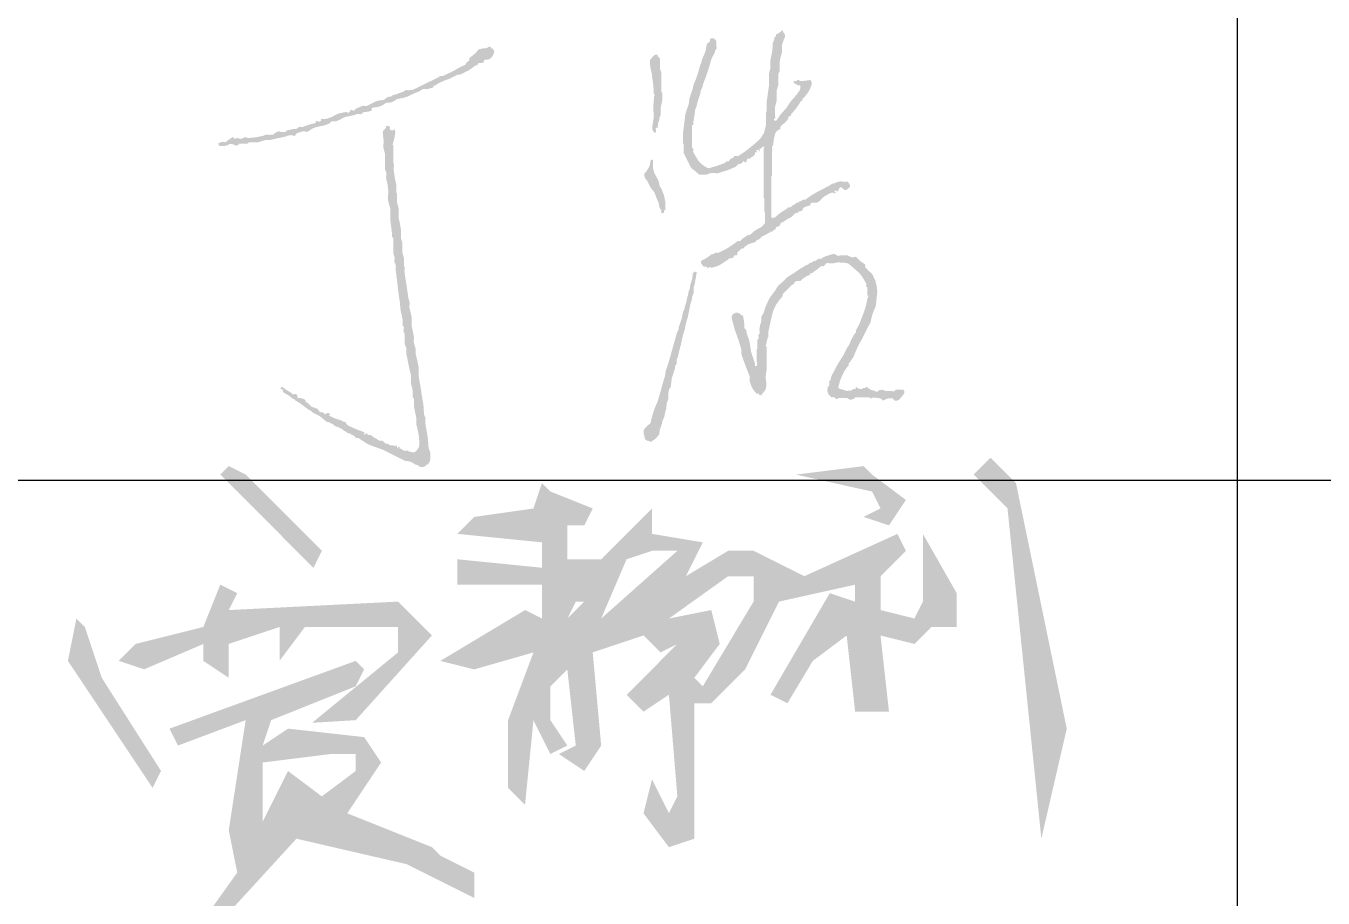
# Model space of a CAD drawing. Extents: x 6128144 to 12201635, y -1670122 to -706096.
# Drawn here: x 6468164 to 6470003, y -749982 to -748746 of the extents above; entities that cross this region are included whole.
import ezdxf

# ---------------------------------------------------------------- set-up
doc = ezdxf.new("R2010")
doc.units = 0
doc.header["$LTSCALE"] = 1000
doc.header["$MEASUREMENT"] = 0
doc.layers.get('0').update_dxf_attribs({"linetype": 'CONTINUOUS'})

msp = doc.modelspace()

# ---------------------------------------------------------------- hatches: boundary and pattern name
h = msp.add_hatch(color=256)
h.dxf.hatch_style = 1
h.paths.add_polyline_path([(6468654.2, -748866.3), (6468653.8, -748864.5), (6468654.1, -748863.3), (6468655.3, -748861.9), (6468661.5, -748861.2), (6468664.7, -748860.5), (6468670.5, -748858.1), (6468673, -748855.9), (6468674.8, -748855.1), (6468678.1, -748854.9), (6468681.6, -748854.5), (6468683.4, -748853.9), (6468686.3, -748852.1), (6468687.6, -748851.6), (6468688.2, -748851.1), (6468689, -748850), (6468699.8, -748847.9), (6468705.3, -748846.1), (6468715.2, -748841.2), (6468719.7, -748839.6), (6468722, -748838.5), (6468726, -748835.8), (6468729.5, -748835.6), (6468731.3, -748835.5), (6468734.8, -748835.3), (6468737.3, -748834.3), (6468738.6, -748834), (6468741.3, -748833.6), (6468741.1, -748832.2), (6468742.1, -748831), (6468743.5, -748830.9), (6468748.4, -748827.6), (6468751.1, -748826.2), (6468756.5, -748823.8), (6468759.5, -748822.6), (6468761.1, -748822.1), (6468764.2, -748821.1), (6468769, -748818.7), (6468771.3, -748817.5), (6468776.1, -748815.1), (6468779.8, -748814.9), (6468781.8, -748814.3), (6468784.9, -748812.4), (6468791.7, -748808.9), (6468795.1, -748806.8), (6468801.2, -748802), (6468802.5, -748802), (6468803.2, -748802), (6468804.5, -748802), (6468804.3, -748800.7), (6468804.6, -748799.8), (6468805.6, -748798.8), (6468808.6, -748798.9), (6468810.3, -748798.7), (6468813.2, -748797.7), (6468812.8, -748795.7), (6468814.4, -748793.8), (6468816.4, -748793.9), (6468819.5, -748793.7), (6468821.2, -748793), (6468823.5, -748791.1), (6468825.4, -748788.8), (6468826.2, -748787.4), (6468827.3, -748784.6), (6468827.8, -748782.7), (6468827.5, -748781.3), (6468826.2, -748779.7), (6468825.5, -748778.4), (6468824.4, -748777.9), (6468823, -748778.1), (6468823, -748777.2), (6468823, -748776.8), (6468823, -748775.9), (6468820.7, -748775.6), (6468819.2, -748776), (6468817.5, -748777.5), (6468812.9, -748777.9), (6468810.6, -748778.2), (6468806.1, -748779.2), (6468801, -748784.6), (6468798.3, -748787.1), (6468792.5, -748791.7), (6468792.7, -748793.9), (6468791.8, -748795.6), (6468789.8, -748796.6), (6468788.4, -748798.1), (6468787.8, -748799), (6468787, -748801), (6468779.9, -748804.3), (6468776.4, -748806.2), (6468769.6, -748810.2), (6468763.5, -748813), (6468760.4, -748814.4), (6468754.4, -748817.3), (6468752.1, -748817), (6468750.6, -748817.4), (6468748.9, -748818.9), (6468734.1, -748826), (6468726.7, -748829.6), (6468711.9, -748836.9), (6468709.7, -748836.9), (6468708.6, -748837), (6468706.4, -748837.4), (6468703.6, -748836.8), (6468701.6, -748837.3), (6468699.4, -748839.1), (6468693.9, -748841.1), (6468691.2, -748842), (6468685.7, -748844), (6468683.8, -748844.3), (6468682.8, -748844.8), (6468681.4, -748846.2), (6468678.6, -748846.3), (6468677.2, -748846.8), (6468674.9, -748848.3), (6468673.4, -748849.1), (6468672.6, -748849.7), (6468671.6, -748851.1), (6468666.7, -748851.5), (6468664.3, -748851.9), (6468659.6, -748853.2), (6468654.4, -748855.8), (6468651.8, -748857.1), (6468646.5, -748859.8), (6468642.6, -748859.2), (6468640.3, -748859.6), (6468636.7, -748861.4), (6468633.3, -748862.5), (6468631.5, -748863.6), (6468629.1, -748866.3), (6468626.6, -748865.5), (6468625.2, -748865.3), (6468622.6, -748865.8), (6468623.2, -748865.9), (6468623.6, -748866.9), (6468623.1, -748867.4), (6468621.9, -748868.9), (6468619.8, -748869.1), (6468618.2, -748867.9), (6468609.2, -748869.8), (6468604.7, -748871.3), (6468596.4, -748875.6), (6468591.8, -748877.2), (6468589.3, -748877.8), (6468584.5, -748878.3), (6468584.4, -748877.8), (6468583.8, -748877.5), (6468583.4, -748877.7), (6468582.3, -748878.2), (6468581.9, -748879.4), (6468582.3, -748880.5), (6468580.4, -748881.6), (6468578.9, -748881.7), (6468576.8, -748881), (6468576, -748880.7), (6468575.3, -748880.9), (6468574.7, -748881.5), (6468574.7, -748882.4), (6468574.7, -748882.9), (6468574.7, -748883.7), (6468566.7, -748885.7), (6468562.7, -748886.9), (6468555.1, -748889.7), (6468553, -748889), (6468551.5, -748889.2), (6468549.6, -748890.3), (6468547.9, -748891.8), (6468546.4, -748892.2), (6468544.2, -748891.9), (6468540.2, -748892.8), (6468538.3, -748893.2), (6468534.4, -748894.1), (6468534.1, -748893.6), (6468533.8, -748893.5), (6468533.3, -748893.5), (6468533.3, -748894.4), (6468533.3, -748894.8), (6468533.3, -748895.7), (6468529.9, -748896.6), (6468528, -748896.7), (6468524.6, -748896.3), (6468522.5, -748895.5), (6468521, -748895.7), (6468519.1, -748896.8), (6468517.1, -748897.7), (6468516.2, -748898.4), (6468514.8, -748900.1), (6468512.6, -748900.1), (6468511.5, -748900.2), (6468509.3, -748900.6), (6468505.8, -748900.1), (6468503.8, -748900.3), (6468500.6, -748901.7), (6468492, -748903.5), (6468487.6, -748904.2), (6468478.8, -748905), (6468475.5, -748903.9), (6468473.1, -748904.2), (6468470.1, -748906.1), (6468467, -748905.9), (6468465.5, -748905.6), (6468462.5, -748905), (6468460.9, -748905.7), (6468459.8, -748905.9), (6468458.1, -748905.5), (6468458.5, -748904.7), (6468458.3, -748903.9), (6468457.6, -748903.3), (6468453.1, -748906.2), (6468450.9, -748907.7), (6468446.7, -748911), (6468443.2, -748910.3), (6468441.2, -748910.6), (6468438, -748912), (6468437, -748912.2), (6468436.5, -748913.3), (6468436.9, -748914.2), (6468437.8, -748915.1), (6468438.2, -748915.5), (6468439.1, -748916.4), (6468443.2, -748916.5), (6468445.3, -748916.2), (6468449.4, -748915.3), (6468452.8, -748913.4), (6468455.6, -748913.2), (6468459.2, -748914.8), (6468461.7, -748915.7), (6468463.5, -748915.5), (6468465.7, -748914.2), (6468465.7, -748913.8), (6468465.7, -748913.6), (6468465.7, -748913.1), (6468470.5, -748913.1), (6468472.9, -748913.1), (6468477.7, -748913.1), (6468478.6, -748912.3), (6468479, -748911.8), (6468479.9, -748911), (6468485.3, -748911), (6468488.1, -748911), (6468493.5, -748911), (6468497.4, -748909.6), (6468499.4, -748909), (6468503.3, -748907.7), (6468508.8, -748907.8), (6468511.6, -748907.4), (6468516.9, -748906.1), (6468523, -748904.8), (6468526.1, -748904.2), (6468532.2, -748902.8), (6468536.3, -748901.2), (6468538.7, -748900.9), (6468543.1, -748901.2), (6468543.4, -748902), (6468544.6, -748902.3), (6468545.2, -748901.7), (6468546.1, -748900.4), (6468546.6, -748899.7), (6468547.4, -748898.4), (6468550.7, -748897.3), (6468552.3, -748896.8), (6468555.6, -748895.7), (6468558.4, -748895.6), (6468559.9, -748895.7), (6468562.7, -748896.3), (6468569.7, -748891.8), (6468573.7, -748890), (6468581.7, -748888.1), (6468586.9, -748887.1), (6468589.4, -748886.3), (6468594.3, -748884.3), (6468595.4, -748883.2), (6468595.9, -748882.6), (6468597, -748881.5), (6468602.1, -748881.4), (6468604.8, -748880.8), (6468609.5, -748878.8), (6468613.2, -748876.6), (6468615.2, -748875.7), (6468619.3, -748874.5), (6468623.7, -748873.6), (6468625.8, -748873.2), (6468630.2, -748872.3), (6468633, -748871), (6468634.8, -748870.8), (6468637.8, -748871.2), (6468639.7, -748870.9), (6468640.8, -748870.1), (6468641.6, -748868.5), (6468646.7, -748867.9), (6468649.2, -748867.5)])
h.paths.add_polyline_path([(6468687.3, -748963.5), (6468686.3, -748957.8), (6468685.4, -748951.3), (6468685.3, -748948), (6468685.7, -748941.5), (6468685.3, -748941.5), (6468684.7, -748941.5), (6468684.7, -748931), (6468684.7, -748925.8), (6468684.7, -748915.3), (6468683.8, -748915), (6468683.5, -748913.8), (6468684.1, -748913.1), (6468685.7, -748907.1), (6468686.4, -748904), (6468687.4, -748897.9), (6468687.4, -748895.7), (6468687.2, -748894.5), (6468686.3, -748892.4), (6468684.5, -748894), (6468682.4, -748894.2), (6468680.3, -748893), (6468679.6, -748892.8), (6468679.3, -748891.9), (6468679.8, -748891.4), (6468679.8, -748889.8), (6468679, -748888.7), (6468677.6, -748888.1), (6468676.1, -748887.6), (6468675.1, -748887.8), (6468673.8, -748888.6), (6468674.4, -748888.8), (6468674.7, -748889.7), (6468674.3, -748890.3), (6468672.9, -748892.1), (6468672.1, -748893), (6468670.5, -748894.6), (6468669.9, -748896.7), (6468669.7, -748897.9), (6468670, -748900.1), (6468670.8, -748907.4), (6468670.9, -748911.2), (6468670.5, -748918.6), (6468671.4, -748921.6), (6468671.8, -748923.2), (6468672.7, -748926.2), (6468672.7, -748935.4), (6468672.7, -748939.9), (6468672.7, -748949.1), (6468673.6, -748951.3), (6468674, -748952.3), (6468674.9, -748954.5), (6468674.5, -748960.6), (6468674.8, -748963.9), (6468676.5, -748969.8), (6468677.4, -748978.4), (6468677.5, -748982.8), (6468677, -748991.6), (6468678.1, -748996.8), (6468678.8, -748999.5), (6468680.3, -749004.6), (6468680.3, -749010.7), (6468680.3, -749013.8), (6468680.3, -749019.9), (6468680.5, -749021.6), (6468680.6, -749022.5), (6468680.8, -749024.2), (6468681.7, -749031.2), (6468682.2, -749034.7), (6468683, -749041.7), (6468682.6, -749043.9), (6468683.1, -749045.4), (6468684.7, -749047.1), (6468684.7, -749055.4), (6468684.7, -749059.5), (6468684.7, -749067.8), (6468685.5, -749070.8), (6468686, -749072.4), (6468686.8, -749075.4), (6468686.1, -749078.9), (6468686.4, -749081), (6468687.9, -749084.1), (6468687.9, -749086.7), (6468687.9, -749088), (6468687.9, -749090.7), (6468688.1, -749092.4), (6468688.3, -749093.3), (6468688.5, -749095), (6468689.3, -749102), (6468689.8, -749105.5), (6468690.6, -749112.4), (6468691.1, -749116.4), (6468691.3, -749118.3), (6468691.7, -749122.2), (6468692.6, -749128.3), (6468693, -749131.4), (6468693.9, -749137.5), (6468694.7, -749146.3), (6468695.4, -749150.7), (6468697.2, -749159.3), (6468698.1, -749163.6), (6468698.2, -749165.8), (6468697.7, -749170.2), (6468698.6, -749171.5), (6468699, -749172.1), (6468699.9, -749173.4), (6468699.1, -749177.3), (6468699.4, -749179.6), (6468701, -749183.2), (6468701, -749188.9), (6468701, -749191.7), (6468701, -749197.4), (6468701.9, -749199.6), (6468702.3, -749200.7), (6468703.2, -749202.8), (6468703, -749209), (6468703.3, -749212.1), (6468704.8, -749218.1), (6468706.5, -749227.3), (6468707.5, -749231.9), (6468709.7, -749241), (6468709.7, -749245.8), (6468709.7, -749248.2), (6468709.7, -749252.9), (6468711.5, -749259.3), (6468712, -749262.7), (6468712.4, -749269.3), (6468712.1, -749271.5), (6468712.5, -749273), (6468714.1, -749274.7), (6468714.1, -749279.1), (6468714.1, -749281.3), (6468714.1, -749285.6), (6468715.3, -749292.2), (6468716, -749295.4), (6468717.3, -749302), (6468717.2, -749308.1), (6468717.5, -749311.2), (6468719, -749317.2), (6468720.7, -749325.6), (6468721.2, -749329.9), (6468721.7, -749338.4), (6468720.9, -749343), (6468719.8, -749345.3), (6468716.8, -749348.8), (6468714, -749350.5), (6468711.6, -749350.6), (6468708.6, -749349.3), (6468707.2, -749349.3), (6468706.3, -749348.8), (6468705.4, -749347.7), (6468702.1, -749348.3), (6468700.1, -749348.1), (6468697.2, -749346.6), (6468696.2, -749345.4), (6468694.9, -749345), (6468693.4, -749345.5), (6468693.9, -749344.3), (6468693.7, -749343.2), (6468692.8, -749342.3), (6468691.7, -749343.3), (6468691.2, -749343.9), (6468690.1, -749345), (6468689.9, -749343.4), (6468689.8, -749342.7), (6468689.5, -749340.5), (6468688.2, -749341.2), (6468686.7, -749341.3), (6468684.7, -749340.6), (6468681.5, -749340.6), (6468679.7, -749340.1), (6468677, -749338.4), (6468673.9, -749337.8), (6468672.2, -749336.9), (6468670, -749334.6), (6468669.8, -749334), (6468668.9, -749333.7), (6468668.3, -749334.1), (6468665.3, -749333.9), (6468663.6, -749333.3), (6468661.2, -749331.4), (6468657.7, -749329.6), (6468656.1, -749328.5), (6468653.1, -749325.9), (6468650.8, -749326), (6468649.5, -749325.6), (6468647.6, -749324.3), (6468646.8, -749323.4), (6468646.3, -749323), (6468645.5, -749322.1), (6468645.5, -749323.2), (6468645.5, -749323.7), (6468645.5, -749324.8), (6468644.6, -749324.8), (6468644.1, -749324.8), (6468643.3, -749324.8), (6468642.8, -749323.7), (6468643.3, -749322.6), (6468644.4, -749322.1), (6468634.6, -749318.6), (6468629.8, -749316.6), (6468620.4, -749312.3), (6468618.7, -749310.7), (6468618, -749309.6), (6468617.1, -749307.4), (6468614.6, -749307.2), (6468613.2, -749306.7), (6468611.1, -749305.2), (6468603.8, -749302.9), (6468600.1, -749301.5), (6468593.2, -749298.1), (6468594.2, -749297.6), (6468594.7, -749296.5), (6468594.3, -749295.4), (6468592.7, -749294.7), (6468591.6, -749294.5), (6468589.9, -749294.9), (6468589.7, -749295.8), (6468588.6, -749296.4), (6468587.7, -749296), (6468586.2, -749295.2), (6468585.5, -749294.6), (6468584.5, -749293.2), (6468582.5, -749293.7), (6468581.1, -749293.4), (6468579.6, -749292.2), (6468577.9, -749289.6), (6468576.4, -749288.4), (6468573.6, -749287.3), (6468570.2, -749286.3), (6468568.5, -749285.3), (6468565.9, -749282.9), (6468564.2, -749280.9), (6468563, -749280.1), (6468560.5, -749279.1), (6468560.3, -749277), (6468559.5, -749275.8), (6468557.8, -749274.7), (6468555.8, -749274.3), (6468554.8, -749273.9), (6468552.9, -749273.1), (6468551.2, -749273.4), (6468550.1, -749273.3), (6468548.5, -749272.5), (6468548.9, -749270.8), (6468548.6, -749269.6), (6468547.4, -749268.2), (6468546.1, -749267.9), (6468545.5, -749267.8), (6468544.2, -749267.6), (6468543, -749268.4), (6468541.3, -749267.9), (6468540.9, -749266.6), (6468536, -749263.7), (6468533.6, -749262.2), (6468528.9, -749258.9), (6468527.8, -749257.8), (6468525.8, -749258.1), (6468525.1, -749259.5), (6468524.7, -749259.7), (6468524.5, -749260.1), (6468524.6, -749260.6), (6468525.9, -749260.4), (6468526.8, -749260.7), (6468527.8, -749261.7), (6468528.3, -749264.3), (6468529.3, -749265.8), (6468531.6, -749267.1), (6468536.1, -749269.6), (6468538.3, -749271.1), (6468542, -749274.7), (6468543.4, -749274.5), (6468544.6, -749275.1), (6468545.2, -749276.4), (6468552.9, -749281.2), (6468556.6, -749283.9), (6468563.8, -749289.4), (6468566.6, -749290.9), (6468567.9, -749291.7), (6468570.3, -749293.8), (6468578.7, -749298.1), (6468582.7, -749300.8), (6468589.9, -749306.9), (6468593.7, -749308), (6468595.6, -749308.8), (6468599.2, -749310.7), (6468601.6, -749312.8), (6468603.1, -749313.6), (6468606.2, -749314.5), (6468610, -749316.2), (6468611.8, -749317.3), (6468615, -749319.9), (6468617.4, -749321), (6468618.6, -749321.8), (6468620.4, -749323.7), (6468621.9, -749323.2), (6468623.2, -749323.6), (6468624.2, -749324.8), (6468627.8, -749326.3), (6468629.6, -749327.5), (6468632.4, -749330.3), (6468634.6, -749330), (6468636.1, -749330.4), (6468637.8, -749331.9), (6468645.2, -749336.8), (6468649.2, -749339), (6468657.4, -749342.3), (6468667.3, -749345.7), (6468672.1, -749347.8), (6468681.4, -749352.6), (6468689.7, -749356.7), (6468693.8, -749358.8), (6468702.1, -749362.9), (6468705.2, -749362.8), (6468706.8, -749363.1), (6468709.7, -749364), (6468712.4, -749365.4), (6468713.7, -749366.2), (6468716.2, -749367.8), (6468718.7, -749368.2), (6468720, -749368.9), (6468721.7, -749370.6), (6468725.4, -749371.3), (6468727.5, -749371), (6468730.9, -749369.5), (6468731.7, -749367.9), (6468733, -749367.2), (6468734.8, -749367.3), (6468734.5, -749365.9), (6468735.1, -749364.7), (6468736.4, -749364), (6468737.3, -749358.4), (6468737.4, -749355.5), (6468736.9, -749349.9), (6468736.1, -749347.7), (6468735.6, -749346.6), (6468734.8, -749344.4), (6468733.8, -749332.2), (6468733, -749326.1), (6468730.9, -749313.9), (6468730.1, -749309.2), (6468730, -749306.7), (6468730.4, -749302), (6468729.5, -749299.8), (6468729.1, -749298.7), (6468728.2, -749296.5), (6468727.7, -749286.9), (6468727.2, -749282), (6468725.5, -749272.5), (6468723.7, -749260.3), (6468722.7, -749254.2), (6468720.6, -749242.1), (6468720.6, -749237.3), (6468720.6, -749234.9), (6468720.6, -749230.1), (6468719.1, -749222.2), (6468718.2, -749218.2), (6468716.2, -749210.5), (6468716.6, -749205.6), (6468716.2, -749203), (6468714.6, -749198.5), (6468713.7, -749194.2), (6468713.6, -749191.9), (6468714.1, -749187.6), (6468712.8, -749181.1), (6468712.1, -749177.8), (6468710.8, -749171.3), (6468710.8, -749166.5), (6468710.8, -749164.1), (6468710.8, -749159.3), (6468709.5, -749153.6), (6468708.9, -749150.8), (6468707.5, -749145.1), (6468707.8, -749139.4), (6468707.5, -749136.4), (6468705.9, -749131), (6468704.3, -749119.2), (6468703.4, -749113.3), (6468701.5, -749101.6), (6468700.7, -749096), (6468700.5, -749093), (6468701, -749087.4), (6468700.6, -749087.4), (6468699.9, -749087.4), (6468699.9, -749082.6), (6468699.9, -749080.2), (6468699.9, -749075.4), (6468699, -749072.4), (6468698.6, -749070.8), (6468697.7, -749067.8), (6468697.7, -749062.1), (6468697.7, -749059.3), (6468697.7, -749053.6), (6468696.9, -749051), (6468696.4, -749049.7), (6468695.6, -749047.1), (6468695.6, -749042.3), (6468695.6, -749039.9), (6468695.6, -749035.1), (6468694.5, -749028.5), (6468693.9, -749025.3), (6468692.3, -749018.8), (6468692.3, -749013.1), (6468692.3, -749010.3), (6468692.3, -749004.6), (6468691.4, -749001.6), (6468691, -749000), (6468690.1, -748997), (6468690.1, -748991.3), (6468690.1, -748988.5), (6468690.1, -748982.8), (6468689.7, -748982.8), (6468689, -748982.8), (6468689, -748978.5), (6468689, -748976.3), (6468689, -748971.9), (6468687.9, -748966.3)])
h.paths.add_polyline_path([(6469098, -749175.6), (6469099.4, -749168.6), (6469100.3, -749165.1), (6469102.3, -749158.2), (6469103.2, -749153.8), (6469103.7, -749151.7), (6469104.5, -749147.3), (6469105.5, -749142), (6469106.2, -749139.4), (6469107.8, -749134.2), (6469108.4, -749130.2), (6469109, -749128.2), (6469110.5, -749124.4), (6469110.3, -749119.2), (6469110.6, -749116.4), (6469112.1, -749111.4), (6469113.2, -749104.8), (6469113.8, -749101.6), (6469114.9, -749095), (6469113.6, -749094.7), (6469112.9, -749094.6), (6469111.6, -749094.5), (6469110.7, -749095.3), (6469110.3, -749095.8), (6469109.4, -749096.7), (6469108.5, -749103.5), (6469107.7, -749106.9), (6469105.6, -749113.5), (6469105.2, -749117.1), (6469104.8, -749118.9), (6469103.4, -749122.2), (6469102.9, -749125.8), (6469102.4, -749127.6), (6469101.3, -749131), (6469100.3, -749136.3), (6469099.7, -749138.9), (6469098, -749144), (6469097.5, -749146.7), (6469097.1, -749148.1), (6469095.8, -749150.6), (6469094.7, -749154.4), (6469094.3, -749156.4), (6469093.6, -749160.4), (6469091.9, -749165.6), (6469091, -749168.2), (6469089.3, -749173.4), (6469089, -749176.2), (6469088.5, -749177.6), (6469087.1, -749180), (6469082.3, -749197), (6469079.9, -749205.5), (6469075.1, -749222.4), (6469073.4, -749227.7), (6469072.5, -749230.3), (6469070.8, -749235.5), (6469070.1, -749240.6), (6469069.6, -749243.2), (6469068, -749248), (6469064.6, -749260.3), (6469062.9, -749266.4), (6469059.3, -749278.5), (6469054.8, -749288.9), (6469053, -749294.3), (6469050.1, -749305.2), (6469049.6, -749308.3), (6469048.4, -749310.1), (6469045.7, -749311.8), (6469043.3, -749314.4), (6469042.1, -749315.7), (6469039.7, -749318.3), (6469039.4, -749322.2), (6469039.7, -749324.3), (6469040.8, -749328.1), (6469041.3, -749331), (6469042.6, -749332.7), (6469045.2, -749334.1), (6469047, -749334.2), (6469048.1, -749334.6), (6469049.5, -749335.7), (6469054.8, -749332.3), (6469057.3, -749330.1), (6469061.5, -749325.4), (6469062.4, -749319.4), (6469063.2, -749316.4), (6469065.3, -749310.7), (6469066.1, -749306.6), (6469066.8, -749304.6), (6469068.6, -749300.9), (6469069.7, -749295.6), (6469070.3, -749293), (6469071.8, -749287.8), (6469072.1, -749282.5), (6469072.6, -749279.7), (6469074.6, -749274.7), (6469074.5, -749269), (6469074.7, -749266.2), (6469075.7, -749260.6), (6469076.5, -749259.7), (6469077, -749259.3), (6469077.8, -749258.4), (6469078.5, -749253.2), (6469078.8, -749250.6), (6469079.5, -749245.3), (6469081.2, -749240.1), (6469082.1, -749237.5), (6469083.8, -749232.3), (6469084, -749229), (6469084.6, -749227.2), (6469086.6, -749224.6), (6469086.3, -749220.7), (6469086.6, -749218.5), (6469088.2, -749214.8), (6469089.7, -749207.8), (6469090.6, -749204.3), (6469092.5, -749197.4), (6469094.2, -749188.6), (6469095.3, -749184.2)])
h.paths.add_polyline_path([(6469214, -749233.3), (6469214, -749220.3), (6469214, -749213.7), (6469214, -749200.7), (6469212.8, -749200), (6469212.5, -749198.4), (6469213.4, -749197.4), (6469214.1, -749193), (6469214.7, -749190.7), (6469216.2, -749186.5), (6469216.1, -749182.1), (6469216.3, -749179.9), (6469217.2, -749175.6), (6469218.8, -749168.6), (6469219.5, -749165.2), (6469221.1, -749158.2), (6469222.9, -749151), (6469224.3, -749147.4), (6469227.6, -749140.8), (6469231.1, -749135.8), (6469232.9, -749133.4), (6469236.9, -749128.8), (6469236.5, -749127.5), (6469236.6, -749126.6), (6469237.4, -749125.5), (6469242.4, -749120.5), (6469244.9, -749118), (6469249.9, -749113), (6469251.2, -749112.3), (6469251.9, -749112), (6469253.2, -749111.4), (6469253, -749110), (6469254, -749108.8), (6469255.4, -749108.6), (6469256.3, -749107.7), (6469257.3, -749107.4), (6469258.6, -749107.5), (6469261.3, -749107.6), (6469262.9, -749106.8), (6469264.6, -749104.8), (6469268.9, -749101.8), (6469271.3, -749100.5), (6469276.1, -749098.3), (6469276.1, -749097.4), (6469276.1, -749097), (6469276.1, -749096.1), (6469277.6, -749096.6), (6469278.9, -749096.3), (6469279.9, -749095), (6469284.6, -749091.8), (6469286.9, -749090.1), (6469291.3, -749086.3), (6469293.3, -749086.8), (6469294.7, -749086.5), (6469296.2, -749085.2), (6469297.5, -749083.9), (6469298.2, -749083.3), (6469299.5, -749081.9), (6469303.1, -749082.5), (6469305, -749082.6), (6469308.7, -749082.5), (6469313, -749081.5), (6469315.2, -749081.3), (6469319.6, -749081.4), (6469323.8, -749081.6), (6469325.9, -749081.9), (6469330, -749083), (6469336.3, -749088.4), (6469339.5, -749091.2), (6469345.8, -749096.7), (6469350.1, -749102.7), (6469352.1, -749105.9), (6469355.6, -749112.4), (6469354.9, -749114.1), (6469355.3, -749115.7), (6469356.7, -749116.8), (6469356.7, -749121.2), (6469356.7, -749123.3), (6469356.7, -749127.7), (6469357.8, -749128.3), (6469358.1, -749130), (6469357.2, -749131), (6469354.6, -749143), (6469352.8, -749148.9), (6469348.5, -749160.4), (6469345.8, -749167.6), (6469344.1, -749171.1), (6469340.3, -749177.8), (6469340.8, -749179.3), (6469340.5, -749180.6), (6469339.2, -749181.6), (6469335.5, -749187.7), (6469333.9, -749190.9), (6469331.1, -749197.4), (6469330.5, -749198.9), (6469330, -749199.6), (6469328.9, -749200.7), (6469326.7, -749205), (6469325.6, -749207.2), (6469323.4, -749211.6), (6469315.7, -749223.9), (6469312.1, -749230.2), (6469305.5, -749243.1), (6469305, -749246.4), (6469304.2, -749248.1), (6469302.2, -749250.8), (6469303, -749253.5), (6469302.7, -749255.4), (6469301.1, -749257.8), (6469300.4, -749258), (6469300.1, -749258.9), (6469300.6, -749259.5), (6469300, -749263), (6469300.3, -749265), (6469301.7, -749268.2), (6469303.4, -749269.9), (6469304.3, -749270.8), (6469306, -749272.5), (6469308.5, -749272.1), (6469310.1, -749272.6), (6469312, -749274.2), (6469313, -749275.1), (6469314.6, -749274.8), (6469315.3, -749273.6), (6469320.5, -749273.6), (6469323.1, -749273.6), (6469328.3, -749273.6), (6469331.8, -749275.6), (6469334.5, -749275.7), (6469338.1, -749274.2), (6469338.8, -749273.8), (6469339.1, -749273.3), (6469339.2, -749272.5), (6469347.5, -749272.5), (6469351.6, -749272.5), (6469359.9, -749272.5), (6469360.5, -749273.7), (6469362.2, -749274), (6469363.2, -749273.1), (6469368.9, -749273.1), (6469371.8, -749273.4), (6469377.4, -749274.7), (6469377.6, -749275.9), (6469378.3, -749276.7), (6469379.5, -749276.9), (6469384.1, -749274.5), (6469386.9, -749273.8), (6469392.1, -749273.6), (6469393.4, -749274.9), (6469394, -749275.6), (6469395.3, -749276.9), (6469398, -749277.1), (6469399.4, -749276.9), (6469401.9, -749275.8), (6469404.7, -749272.3), (6469406.1, -749270.6), (6469408.9, -749267.1), (6469409.4, -749264.9), (6469409.1, -749263.5), (6469407.8, -749261.7), (6469403.5, -749261.7), (6469401.3, -749261.7), (6469397, -749261.7), (6469396.1, -749262.5), (6469395.6, -749263), (6469394.8, -749263.8), (6469389.5, -749263.6), (6469386.9, -749263.5), (6469381.7, -749263.3), (6469379.9, -749262), (6469378.4, -749261.7), (6469376.3, -749262.2), (6469374.7, -749262.3), (6469374, -749262.4), (6469372.4, -749262.7), (6469371.2, -749264.3), (6469369.1, -749264.5), (6469367.5, -749263.3), (6469363.9, -749262.5), (6469362.1, -749261.8), (6469358.8, -749260), (6469357.3, -749258.6), (6469356.4, -749258.1), (6469354.5, -749257.3), (6469354.5, -749258.2), (6469354.5, -749258.6), (6469354.5, -749259.5), (6469353.2, -749259.2), (6469352.5, -749259.1), (6469351.2, -749258.9), (6469350.6, -749259.6), (6469350.2, -749259.9), (6469349.6, -749260.6), (6469346.7, -749260.6), (6469345.1, -749260.3), (6469342.5, -749258.9), (6469341.9, -749258.2), (6469341.2, -749258), (6469340.3, -749258.4), (6469340.3, -749259.3), (6469340.3, -749259.7), (6469340.3, -749260.6), (6469337.6, -749260.6), (6469336, -749261.1), (6469333.8, -749262.7), (6469328.5, -749263.3), (6469325.7, -749262.9), (6469320.7, -749261.1), (6469318.4, -749260.7), (6469317.3, -749260.2), (6469315.3, -749258.9), (6469317.7, -749249.7), (6469319.4, -749245.2), (6469323.4, -749236.6), (6469326, -749232.5), (6469327.4, -749230.5), (6469330.5, -749226.8), (6469330, -749225.3), (6469330.4, -749224), (6469331.6, -749223), (6469335.8, -749217.1), (6469337.6, -749213.9), (6469340.3, -749207.2), (6469343.2, -749200.5), (6469344.8, -749197.2), (6469348.5, -749190.9), (6469350.7, -749186.5), (6469351.8, -749184.3), (6469353.9, -749180), (6469356.6, -749174.7), (6469358, -749172), (6469361, -749166.9), (6469363.3, -749157.1), (6469364.9, -749152.3), (6469368.6, -749142.9), (6469369, -749141.2), (6469369.1, -749140.3), (6469369.2, -749138.6), (6469369.8, -749132), (6469370.2, -749128.8), (6469370.8, -749122.2), (6469370.1, -749116.1), (6469369.5, -749113), (6469368.1, -749107), (6469366.1, -749103.1), (6469365.2, -749101.1), (6469363.2, -749097.2), (6469358.9, -749093.6), (6469357, -749091.6), (6469353.4, -749087.4), (6469353.8, -749085.6), (6469353.3, -749084.1), (6469351.8, -749083), (6469346.9, -749079.5), (6469344.6, -749077.5), (6469340.3, -749073.2), (6469336.2, -749074), (6469333.8, -749073.7), (6469329.3, -749071.9), (6469329.4, -749071.1), (6469324.6, -749071.1), (6469322.2, -749071.1), (6469317.4, -749071.1), (6469316.8, -749072.2), (6469315.2, -749072.5), (6469314.2, -749071.6), (6469310.8, -749069.6), (6469308.1, -749069.3), (6469304.4, -749070.5), (6469300.4, -749071.6), (6469298.4, -749072.2), (6469294.6, -749073.8), (6469293.1, -749074.7), (6469292.5, -749075.3), (6469291.3, -749076.5), (6469289, -749075.8), (6469287.3, -749076.1), (6469285.3, -749077.6), (6469284.1, -749078.2), (6469283.4, -749078.7), (6469282.6, -749079.8), (6469281.1, -749079.2), (6469279.8, -749079.6), (6469278.8, -749080.9), (6469275.8, -749082), (6469274.3, -749082.7), (6469271.7, -749084.7), (6469269.8, -749085), (6469268.8, -749085.5), (6469267.3, -749086.9), (6469261.1, -749090.5), (6469258, -749092.5), (6469252.1, -749096.7), (6469245.2, -749100.8), (6469241.9, -749103.4), (6469236.3, -749109.2), (6469231.4, -749113.2), (6469229.2, -749115.7), (6469226, -749121.2), (6469219.2, -749130.2), (6469216.3, -749135.3), (6469211.8, -749145.7), (6469210.4, -749150.9), (6469209.2, -749153.6), (6469206.4, -749158.2), (6469206.5, -749163), (6469206.1, -749165.5), (6469204.7, -749170.2), (6469203.9, -749174.4), (6469203.7, -749176.7), (6469204.2, -749181.1), (6469203.3, -749182.8), (6469202.9, -749183.7), (6469202, -749185.4), (6469202.9, -749187.5), (6469202.5, -749189.3), (6469200.9, -749190.9), (6469200.9, -749196.1), (6469200.9, -749198.7), (6469200.9, -749203.9), (6469199.8, -749203.9), (6469199.8, -749211.3), (6469199.8, -749215), (6469199.8, -749222.4), (6469200.7, -749222.8), (6469201, -749224), (6469200.4, -749224.6), (6469200.5, -749225.9), (6469200.4, -749226.7), (6469199.8, -749227.9), (6469198.9, -749227.9), (6469198.5, -749227.9), (6469197.6, -749227.9), (6469197.3, -749224.8), (6469197, -749223.2), (6469196, -749220.3), (6469194.3, -749215), (6469193.4, -749212.4), (6469191.7, -749207.2), (6469190.3, -749196.8), (6469189.1, -749191.5), (6469185.7, -749181.6), (6469185.3, -749178.5), (6469184.5, -749176.8), (6469182.4, -749174.5), (6469182.1, -749167.1), (6469181.7, -749163.3), (6469180.2, -749156), (6469178.8, -749156.3), (6469177.6, -749155.7), (6469176.9, -749154.4), (6469174.2, -749153), (6469172.4, -749152.6), (6469169.3, -749152.7), (6469169.3, -749153.2), (6469168.7, -749153.5), (6469168.2, -749153.3), (6469165.6, -749155.2), (6469164.6, -749157.2), (6469164.4, -749160.4), (6469166.2, -749166.9), (6469167.1, -749170.2), (6469168.8, -749176.7), (6469172.8, -749187.7), (6469174.7, -749193.3), (6469178, -749204.5), (6469178, -749209.1), (6469178.3, -749211.5), (6469179.7, -749215.9), (6469183.7, -749226.8), (6469185.8, -749232.3), (6469190, -749243.1), (6469189.9, -749248), (6469190.2, -749250.5), (6469191.7, -749255.1), (6469194.5, -749260.7), (6469196.3, -749263.4), (6469200.4, -749268.2), (6469200.9, -749267.1), (6469202, -749266.7), (6469203.1, -749267.1), (6469203.1, -749268), (6469203.1, -749268.4), (6469203.1, -749269.3), (6469204.9, -749268.9), (6469206.1, -749269.2), (6469207.4, -749270.4), (6469207, -749268.6), (6469207.5, -749267.1), (6469209.1, -749266), (6469209.9, -749264.5), (6469210.5, -749263.8), (6469211.8, -749262.7), (6469213.1, -749258.5), (6469213.4, -749256.3), (6469213.4, -749251.9), (6469212.6, -749244.5), (6469212.8, -749240.6)])
h.paths.add_polyline_path([(6469172.7, -749066.7), (6469174.2, -749065.6), (6469176, -749063.9), (6469176.8, -749063), (6469178.6, -749061.3), (6469180.2, -749061.6), (6469181.6, -749061.1), (6469182.4, -749059.6), (6469185.9, -749056.8), (6469187.9, -749055.6), (6469192.2, -749054.2), (6469194.8, -749053.3), (6469196.1, -749052.9), (6469198.7, -749052), (6469198.7, -749051.3), (6469198.7, -749050.4), (6469202.6, -749048.7), (6469204.5, -749047.4), (6469207.4, -749044.4), (6469211.8, -749042.2), (6469214, -749041.1), (6469218.3, -749038.9), (6469219, -749038.5), (6469219.3, -749038.1), (6469219.4, -749037.3), (6469220.9, -749037.8), (6469222.2, -749037.4), (6469223.2, -749036.2), (6469224.6, -749035.1), (6469225.4, -749034.6), (6469227, -749034), (6469226.9, -749032.7), (6469227.2, -749031.8), (6469228.1, -749030.8), (6469230.8, -749030.3), (6469232.3, -749029.3), (6469233.6, -749026.9), (6469233.6, -749026.3), (6469233.6, -749025.3), (6469237.3, -749023.9), (6469239.1, -749022.9), (6469242.3, -749020.4), (6469247.9, -749017.7), (6469250.6, -749015.7), (6469254.8, -749011.2), (6469256.4, -749011.5), (6469257.8, -749011), (6469258.6, -749009.5), (6469261, -749008.8), (6469262.2, -749008.5), (6469264.6, -749007.9), (6469265.2, -749005.2), (6469266.5, -749003.6), (6469269, -749002.4), (6469271.8, -749001.4), (6469273.2, -749001), (6469276.1, -749000.3), (6469275.9, -748998.9), (6469276.2, -748998), (6469277.1, -748997), (6469278.8, -748996.6), (6469280.4, -748996.5), (6469284, -748996.7), (6469286.1, -748996.2), (6469289.1, -748994.3), (6469293.8, -748989.3), (6469296.7, -748987.1), (6469302.7, -748983.9), (6469305, -748982.8), (6469306.3, -748982.5), (6469308.7, -748982.3), (6469309.7, -748983.2), (6469311.1, -748983.2), (6469312, -748982.3), (6469310.9, -748981.2), (6469310.4, -748980.7), (6469309.3, -748979.6), (6469311.5, -748979.5), (6469312.7, -748979.7), (6469314.7, -748980.7), (6469315.8, -748978.5), (6469316.4, -748977.4), (6469317.4, -748975.2), (6469318.9, -748974.7), (6469320.3, -748975.1), (6469321.3, -748976.3), (6469322.5, -748976.9), (6469323.1, -748977.4), (6469324, -748978.5), (6469326.3, -748978.6), (6469327.6, -748978.2), (6469329.4, -748976.8), (6469330.3, -748976), (6469330.7, -748975.5), (6469331.6, -748974.7), (6469332.2, -748972.5), (6469331.9, -748971), (6469330.5, -748969.2), (6469329.5, -748967.5), (6469328.2, -748966.7), (6469326.2, -748966.5), (6469325.8, -748967.3), (6469324.7, -748967.6), (6469324, -748967), (6469318.7, -748966.4), (6469315.8, -748966.8), (6469310.9, -748968.7), (6469306.7, -748970), (6469304.7, -748971.1), (6469301.1, -748973.6), (6469299.2, -748973.9), (6469298.2, -748974.4), (6469296.8, -748975.8), (6469292.4, -748977.9), (6469290.2, -748979), (6469285.9, -748981.2), (6469278.7, -748985.4), (6469275.2, -748987.7), (6469268.4, -748992.6), (6469266.2, -748992.3), (6469264.7, -748992.8), (6469263, -748994.3), (6469261.1, -748994.6), (6469260.1, -748995.1), (6469258.6, -748996.5), (6469256.7, -748996.8), (6469255.7, -748997.3), (6469254.3, -748998.6), (6469251.5, -749000.1), (6469250.1, -749000.9), (6469247.7, -749003), (6469245.1, -749003.3), (6469243.7, -749003.9), (6469241.8, -749005.7), (6469234.9, -749010), (6469231.6, -749012.4), (6469225.4, -749017.7), (6469223.9, -749017.9), (6469223.1, -749018), (6469221.6, -749018.2), (6469221.4, -749017.8), (6469221, -749017.6), (6469220.5, -749017.7), (6469220.5, -748994.2), (6469220.5, -748982.4), (6469220.5, -748958.9), (6469221.6, -748958.9), (6469221.6, -748944.5), (6469221.6, -748937.3), (6469221.6, -748922.9), (6469222.1, -748922.9), (6469222.4, -748922.3), (6469222.1, -748921.8), (6469221.6, -748918.8), (6469221.9, -748917), (6469223.2, -748914.2), (6469224, -748907.9), (6469224.6, -748904.7), (6469226, -748898.4), (6469228.2, -748895.2), (6469230, -748893.8), (6469233.6, -748892.4), (6469233.3, -748890.2), (6469233.7, -748888.7), (6469235.2, -748887), (6469239.3, -748883.8), (6469241.2, -748881.9), (6469244.5, -748877.7), (6469244.7, -748875.4), (6469246.5, -748873.8), (6469248.8, -748873.9), (6469248.3, -748872.4), (6469248.7, -748871.1), (6469249.9, -748870.1), (6469255.5, -748863.2), (6469258.1, -748859.6), (6469263, -748852.1), (6469263.9, -748852.1), (6469264.3, -748852.1), (6469265.2, -748852.1), (6469264.7, -748850.3), (6469265.3, -748848.8), (6469266.8, -748847.8), (6469272.2, -748841.1), (6469274.5, -748837.3), (6469277.7, -748829.3), (6469277.9, -748827.3), (6469277.8, -748826.2), (6469277.1, -748824.4), (6469276.5, -748823.7), (6469276.2, -748823.4), (6469275.5, -748822.7), (6469269.7, -748823.7), (6469266.7, -748824), (6469260.8, -748824.4), (6469260.1, -748823.1), (6469259, -748822.5), (6469257.5, -748822.7), (6469256.4, -748824.1), (6469254.8, -748824.5), (6469253.2, -748823.8), (6469252.4, -748825.4), (6469252.3, -748826.5), (6469252.5, -748827.6), (6469253.7, -748827.2), (6469254.3, -748827.6), (6469256.9, -748829.5), (6469258.7, -748830.1), (6469261.9, -748830.4), (6469261.7, -748834.4), (6469261.1, -748836.6), (6469259.2, -748840.2), (6469257.9, -748840.8), (6469257.3, -748842), (6469257.5, -748843.4), (6469256.2, -748843.3), (6469255, -748844.2), (6469254.8, -748845.6), (6469249.3, -748851.7), (6469246.7, -748855), (6469242.3, -748861.9), (6469236, -748869), (6469233, -748872.7), (6469227.6, -748880.5), (6469226.5, -748880.5), (6469226, -748880.5), (6469224.9, -748880.5), (6469224.4, -748878.7), (6469225, -748877.2), (6469226.5, -748876.1), (6469226.8, -748875.7), (6469226.4, -748875.1), (6469226, -748875), (6469226, -748869.3), (6469226, -748866.5), (6469226, -748860.9), (6469226.8, -748857.4), (6469227.3, -748855.6), (6469228.1, -748852.1), (6469228.1, -748846.5), (6469228.1, -748843.6), (6469228.1, -748838), (6469229, -748834.9), (6469229.4, -748833.4), (6469230.3, -748830.4), (6469230.3, -748824.3), (6469230.3, -748821.2), (6469230.3, -748815.1), (6469231.2, -748812.9), (6469231.6, -748811.8), (6469232.5, -748809.7), (6469232.5, -748804.4), (6469232.5, -748801.8), (6469232.5, -748796.6), (6469233.6, -748791.3), (6469234.2, -748788.7), (6469235.8, -748783.5), (6469235.8, -748779.2), (6469235.8, -748777), (6469235.8, -748772.6), (6469236.9, -748769.6), (6469237.4, -748768.1), (6469238.5, -748765), (6469239.8, -748762.2), (6469240.1, -748760.4), (6469239.6, -748757.4), (6469238.1, -748756), (6469237.5, -748755), (6469236.9, -748753), (6469235.4, -748752.8), (6469234.2, -748753.4), (6469233.6, -748754.7), (6469231, -748756.3), (6469229.7, -748757.1), (6469227, -748758.5), (6469227.3, -748759.9), (6469226.7, -748761.1), (6469225.4, -748761.7), (6469224.6, -748765.3), (6469224.1, -748767.1), (6469222.7, -748770.5), (6469222.2, -748778.8), (6469221.7, -748783), (6469220, -748791.1), (6469219.1, -748796.7), (6469219, -748799.7), (6469219.4, -748805.3), (6469218.6, -748808.8), (6469218.1, -748810.5), (6469217.2, -748814), (6469217.2, -748820.8), (6469217.2, -748824.2), (6469217.2, -748830.9), (6469217, -748832.4), (6469216.9, -748833.2), (6469216.7, -748834.7), (6469215.8, -748840.8), (6469215.4, -748843.9), (6469214.5, -748850), (6469214.3, -748851.5), (6469214.2, -748852.3), (6469214, -748853.8), (6469214, -748859.2), (6469214, -748861.9), (6469214, -748867.4), (6469212.9, -748867.4), (6469212.9, -748875.2), (6469212.9, -748879.2), (6469212.9, -748887), (6469211.8, -748891.4), (6469211.3, -748893.5), (6469210.2, -748897.9), (6469205.8, -748904.6), (6469203.1, -748907.8), (6469197.1, -748913.1), (6469188.1, -748920.5), (6469183.4, -748924), (6469173.7, -748930.6), (6469171.1, -748930.6), (6469169.8, -748930.6), (6469167.1, -748930.6), (6469167.1, -748931.4), (6469167.1, -748931.9), (6469167.1, -748932.7), (6469163.8, -748933.9), (6469162.1, -748935.2), (6469160.1, -748938.2), (6469157.7, -748938), (6469156.2, -748938.6), (6469154.6, -748940.4), (6469146.9, -748943.3), (6469143, -748944.6), (6469135, -748946.9), (6469133.2, -748947.6), (6469132.1, -748947.8), (6469130.1, -748947.4), (6469124.4, -748944), (6469121.7, -748941.9), (6469117, -748937.1), (6469114, -748931.9), (6469112.4, -748929.3), (6469109.4, -748924), (6469110.3, -748922), (6469109.9, -748920.1), (6469108.3, -748918.6), (6469108.3, -748905.9), (6469108.3, -748899.6), (6469108.3, -748887), (6469109.9, -748885.9), (6469110.4, -748884.4), (6469110, -748882.6), (6469110.8, -748877.4), (6469111.3, -748874.8), (6469112.1, -748869.6), (6469112.5, -748866), (6469112.9, -748864.2), (6469114.3, -748860.9), (6469116.2, -748853.4), (6469117.3, -748849.6), (6469119.8, -748842.3), (6469120.5, -748838.3), (6469121.2, -748836.2), (6469123, -748832.5), (6469124.3, -748827.2), (6469125.2, -748824.5), (6469127.4, -748819.5), (6469129.6, -748812.9), (6469130.7, -748809.7), (6469132.8, -748803.1), (6469135.1, -748795), (6469136.6, -748791), (6469140.5, -748783.5), (6469141, -748781.2), (6469141.6, -748780), (6469143.2, -748778.1), (6469142.7, -748774.2), (6469142.6, -748772.2), (6469142.6, -748768.3), (6469141.7, -748766.2), (6469140.8, -748765.1), (6469138.8, -748763.9), (6469136.7, -748763.4), (6469135.2, -748763.7), (6469133.4, -748765), (6469133.8, -748766.8), (6469133.3, -748768.3), (6469131.7, -748769.4), (6469130.7, -748770.5), (6469130.1, -748771), (6469129, -748772.1), (6469127.6, -748780.4), (6469126.4, -748784.5), (6469123, -748792.2), (6469121.3, -748797.5), (6469120.4, -748800.1), (6469118.7, -748805.3), (6469118.2, -748807.1), (6469118, -748807.9), (6469117.6, -748809.7), (6469115.8, -748814.9), (6469115, -748817.5), (6469113.2, -748822.7), (6469110.9, -748827.7), (6469110.1, -748830.4), (6469108.9, -748835.8), (6469107.1, -748841), (6469106.3, -748843.6), (6469104.5, -748848.9), (6469103.6, -748856), (6469102.7, -748859.6), (6469100.2, -748866.3), (6469098.9, -748870.6), (6469098.5, -748872.8), (6469098, -748877.2), (6469097.1, -748884.2), (6469096.7, -748887.6), (6469095.8, -748894.6), (6469095.6, -748896.4), (6469095.5, -748897.2), (6469095.3, -748899), (6469095.3, -748904.6), (6469095.3, -748907.5), (6469095.3, -748913.1), (6469095.7, -748913.1), (6469096.4, -748913.1), (6469096.4, -748918.4), (6469096.4, -748921), (6469096.4, -748926.2), (6469096.6, -748926.6), (6469096.7, -748926.9), (6469096.9, -748927.3), (6469099.9, -748933.4), (6469101.5, -748936.4), (6469104.5, -748942.5), (6469106.6, -748946.7), (6469108.3, -748948.6), (6469112.1, -748951.3), (6469114.5, -748953.4), (6469115.7, -748954.5), (6469118.1, -748956.7), (6469122.5, -748956.7), (6469124.7, -748956.7), (6469129, -748956.7), (6469133.6, -748954.9), (6469136.1, -748954.5), (6469141, -748954.5), (6469141.1, -748955), (6469141.7, -748955.3), (6469142.1, -748955.1), (6469145, -748954.9), (6469146.5, -748954.5), (6469149.2, -748953.4), (6469157.6, -748950.9), (6469161.8, -748949.3), (6469169.9, -748945.8), (6469171.6, -748944.1), (6469172.5, -748943.2), (6469174.2, -748941.5), (6469176.6, -748941.6), (6469178.1, -748941), (6469179.7, -748939.3), (6469180.2, -748938.3), (6469181.6, -748938), (6469182.4, -748938.7), (6469183.5, -748939.5), (6469184.9, -748939.3), (6469185.7, -748938.2), (6469185.8, -748936.1), (6469186.6, -748934.9), (6469188.4, -748933.8), (6469190, -748934.2), (6469191.4, -748933.6), (6469192.2, -748932.2), (6469194.7, -748930.9), (6469195.8, -748929.9), (6469197.6, -748927.8), (6469197.6, -748926.7), (6469197.6, -748926.2), (6469197.6, -748925.1), (6469198.9, -748925.5), (6469199.8, -748925.3), (6469200.9, -748924.6), (6469199.8, -748924.1), (6469199.4, -748922.9), (6469199.8, -748921.8), (6469201.1, -748921.8), (6469201.8, -748921.8), (6469203.1, -748921.8), (6469202.6, -748922.7), (6469203.2, -748923.9), (6469204.2, -748924), (6469204.2, -748922.3), (6469204.2, -748921.4), (6469204.2, -748919.7), (6469205.6, -748919.9), (6469206.8, -748919.3), (6469207.4, -748918), (6469208.4, -748917.1), (6469209.8, -748917.1), (6469210.7, -748918), (6469210.4, -748918.7), (6469209.6, -748918.6), (6469209.6, -748947.3), (6469209.6, -748961.7), (6469209.6, -748990.5), (6469210.1, -748990.5), (6469210.7, -748990.5), (6469210.7, -748998.3), (6469210.7, -749002.2), (6469210.7, -749010.1), (6469211.1, -749010.1), (6469211.8, -749010.1), (6469211.8, -749016.2), (6469211.8, -749019.2), (6469211.8, -749025.3), (6469208.2, -749029.6), (6469205.9, -749031.5), (6469200.9, -749034), (6469196.2, -749037), (6469194, -749038.8), (6469190, -749042.7), (6469187.8, -749042.4), (6469186.3, -749042.9), (6469184.6, -749044.4), (6469180.8, -749046.8), (6469179, -749048.2), (6469175.9, -749051.5), (6469174, -749050.7), (6469172.4, -749051.1), (6469171, -749052.5), (6469161.2, -749059.4), (6469156, -749062.5), (6469145.4, -749067.8), (6469142.7, -749067.3), (6469140.9, -749067.7), (6469138.8, -749069.4), (6469136.2, -749069.7), (6469134.8, -749070.4), (6469132.8, -749072.1), (6469128.5, -749075.2), (6469126.2, -749076.5), (6469121.4, -749078.7), (6469121.1, -749080), (6469121, -749080.6), (6469120.9, -749081.9), (6469122.2, -749084.4), (6469123.1, -749085.6), (6469125.2, -749087.4), (6469127.6, -749087.2), (6469129.1, -749087.8), (6469130.7, -749089.6), (6469131.9, -749088.1), (6469134, -749087.8), (6469135.6, -749089), (6469144.6, -749086.2), (6469149, -749084), (6469156.8, -749078.7), (6469158.7, -749077.9), (6469159.6, -749077.1), (6469160.6, -749075.4), (6469163.3, -749075.4), (6469164.6, -749075.2), (6469167.1, -749074.3), (6469167, -749073), (6469167.3, -749072.1), (6469168.2, -749071.1), (6469170, -749071.4), (6469171.2, -749071.1), (6469172.6, -749070), (6469172.1, -749068.2)])
h.paths.add_polyline_path([(6469064.8, -748976.8), (6469064.2, -748975.6), (6469063.7, -748975), (6469062.6, -748974.1), (6469061.4, -748968.2), (6469060.4, -748965.3), (6469057.7, -748960), (6469055.1, -748955.3), (6469054.1, -748952.7), (6469052.8, -748947.4), (6469052.8, -748942.4), (6469052.8, -748939.9), (6469052.8, -748934.9), (6469051.8, -748935.9), (6469050.9, -748936.2), (6469049.5, -748936), (6469048.8, -748941.7), (6469047.9, -748944.6), (6469045.2, -748949.6), (6469043.7, -748952), (6469042.8, -748953.1), (6469040.8, -748955.1), (6469040.7, -748958.9), (6469041.4, -748961.1), (6469043.5, -748964.3), (6469044, -748964.8), (6469044.6, -748965.4), (6469046.8, -748969.8), (6469047.9, -748971.9), (6469050.1, -748976.3), (6469053.3, -748979.7), (6469054.7, -748981.8), (6469056.6, -748986.1), (6469058, -748990.6), (6469058.9, -748992.8), (6469061, -748997), (6469061.4, -749000.8), (6469061.9, -749002.8), (6469063.7, -749006.3), (6469064.3, -749006.4), (6469064.7, -749007.4), (6469064.2, -749007.9), (6469064.4, -749009.2), (6469064.5, -749009.9), (6469064.8, -749011.2), (6469066.5, -749011.5), (6469067.7, -749011.2), (6469069.1, -749010.1), (6469068.4, -749008.9), (6469068.9, -749007.3), (6469070.2, -749006.8), (6469070.2, -749002), (6469070.2, -748999.6), (6469070.2, -748994.8), (6469068.7, -748987.5), (6469067.6, -748983.8)])
h.paths.add_polyline_path([(6469063.7, -748861.9), (6469064.6, -748858), (6469065, -748856.1), (6469065.9, -748852.1), (6469065.9, -748847.3), (6469065.9, -748845), (6469065.9, -748840.2), (6469065.4, -748840.2), (6469064.8, -748840.2), (6469064.8, -748829.3), (6469064.8, -748823.8), (6469064.8, -748812.9), (6469063.9, -748810.3), (6469063.5, -748809), (6469062.6, -748806.4), (6469062.6, -748800.7), (6469062.6, -748797.9), (6469062.6, -748792.2), (6469061.5, -748790.8), (6469060.8, -748790.1), (6469059.3, -748789), (6469059.3, -748788.1), (6469059.3, -748787.7), (6469059.3, -748786.8), (6469057, -748786.7), (6469055.7, -748787.1), (6469053.9, -748788.4), (6469051.7, -748790.8), (6469050.6, -748792), (6469048.4, -748794.4), (6469048.8, -748802.3), (6469049.4, -748806.3), (6469051.2, -748814), (6469052, -748821), (6469052.5, -748824.5), (6469053.3, -748831.4), (6469053.5, -748833.2), (6469053.7, -748834.1), (6469053.9, -748835.8), (6469053.9, -748838.4), (6469053.9, -748839.7), (6469053.9, -748842.3), (6469055, -748843), (6469055.3, -748844.6), (6469054.4, -748845.6), (6469053.5, -748857.8), (6469053.4, -748863.9), (6469053.9, -748876.1), (6469053.7, -748877.4), (6469053.5, -748878.1), (6469053.3, -748879.4), (6469052.7, -748883.3), (6469052.4, -748885.3), (6469051.7, -748889.2), (6469051.8, -748892.4), (6469052.5, -748894.2), (6469054.4, -748896.8), (6469054.9, -748897.2), (6469055.5, -748897.9), (6469056.1, -748896.9), (6469057.1, -748896.8), (6469057.1, -748894.6), (6469057, -748893.5), (6469056.5, -748890.8), (6469057.7, -748890.4), (6469058.2, -748890.8), (6469058.5, -748891.2), (6469058.8, -748891.4), (6469059.3, -748891.4), (6469059.8, -748886), (6469060.3, -748883.3), (6469062, -748878.3), (6469062.1, -748876), (6469062.5, -748874.8), (6469063.7, -748872.8), (6469063.7, -748868.5), (6469063.7, -748866.3)])
h = msp.add_hatch(color=0)
h.dxf.hatch_style = 1
h.paths.add_polyline_path([(6468475.4, -749381.9), (6468451.4, -749369.9), (6468439.4, -749381.9), (6468571.4, -749513.9), (6468583.4, -749489.9)])
h = msp.add_hatch(color=0)
h.dxf.hatch_style = 1
h.paths.add_polyline_path([(6469363.4, -749381.9), (6469351.4, -749369.9), (6469255.4, -749381.9), (6469363.4, -749405.9), (6469375.4, -749429.9), (6469351.4, -749441.9), (6469387.4, -749453.9), (6469411.4, -749417.9)])
h.paths.add_polyline_path([(6469543.4, -749369.9), (6469531.4, -749357.9), (6469507.4, -749381.9), (6469555.4, -749429.9), (6469603.4, -749897.9), (6469639.4, -749741.9), (6469567.4, -749393.9)])
h = msp.add_hatch(color=0)
h.dxf.hatch_style = 1
h.paths.add_polyline_path([(6468967.4, -749429.9), (6468907.4, -749405.9), (6468895.4, -749393.9), (6468883.4, -749429.9), (6468799.4, -749441.9), (6468775.4, -749465.9), (6468895.4, -749477.9), (6468895.4, -749513.9), (6468775.4, -749501.9), (6468775.4, -749537.9), (6468895.4, -749537.9), (6468895.4, -749585.9), (6468871.4, -749573.9), (6468751.4, -749645.9), (6468799.4, -749657.9), (6468883.4, -749633.9), (6468847.4, -749729.9), (6468847.4, -749825.9), (6468871.4, -749849.9), (6468883.4, -749729.9), (6468907.4, -749777.9), (6468931.4, -749765.9), (6468907.4, -749729.9), (6468907.4, -749681.9), (6468931.4, -749657.9), (6468943.4, -749765.9), (6468919.4, -749777.9), (6468955.4, -749801.9), (6468979.4, -749765.9), (6468967.4, -749633.9), (6469039.4, -749609.9), (6469063.4, -749633.9), (6469087.4, -749621.9), (6469015.4, -749693.9), (6469039.4, -749717.9), (6469075.4, -749693.9), (6469087.4, -749837.9), (6469075.4, -749861.9), (6469051.4, -749813.9), (6469039.4, -749861.9), (6469075.4, -749909.9), (6469111.4, -749897.9), (6469111.4, -749705.9), (6469135.4, -749705.9), (6469183.4, -749657.9), (6469231.4, -749561.9), (6469339.4, -749537.9), (6469339.4, -749561.9), (6469303.4, -749549.9), (6469219.4, -749693.9), (6469243.4, -749705.9), (6469279.4, -749645.9), (6469327.4, -749609.9), (6469339.4, -749717.9), (6469387.4, -749717.9), (6469375.4, -749609.9), (6469423.4, -749621.9), (6469447.4, -749597.9), (6469483.4, -749597.9), (6469483.4, -749549.9), (6469435.4, -749465.9), (6469435.4, -749561.9), (6469423.4, -749585.9), (6469375.4, -749573.9), (6469375.4, -749525.9), (6469411.4, -749489.9), (6469399.4, -749465.9), (6469267.4, -749525.9), (6469195.4, -749489.9), (6469159.4, -749489.9), (6469099.4, -749525.9), (6469123.4, -749477.9), (6469051.4, -749465.9), (6469051.4, -749429.9), (6468979.4, -749501.9), (6468931.4, -749501.9), (6468931.4, -749453.9), (6468955.4, -749453.9)])
h.paths.add_polyline_path([(6468943.4, -749561.9), (6468955.4, -749561.9), (6468931.4, -749585.9)], flags=16)
h.paths.add_polyline_path([(6469015.4, -749501.9), (6469051.4, -749489.9), (6469087.4, -749489.9), (6468979.4, -749585.9)], flags=16)
h.paths.add_polyline_path([(6469075.4, -749585.9), (6469159.4, -749525.9), (6469195.4, -749525.9), (6469195.4, -749561.9), (6469123.4, -749681.9), (6469111.4, -749669.9), (6469147.4, -749621.9), (6469135.4, -749573.9)], flags=16)
h = msp.add_hatch(color=0)
h.dxf.hatch_style = 1
h.paths.add_polyline_path([(6468271.4, -749669.9), (6468247.4, -749597.9), (6468235.4, -749585.9), (6468223.4, -749645.9), (6468343.4, -749825.9), (6468355.4, -749801.9)])
h.paths.add_polyline_path([(6468415.4, -749621.9), (6468415.4, -749645.9), (6468451.4, -749669.9), (6468451.4, -749621.9), (6468523.4, -749597.9), (6468523.4, -749645.9), (6468559.4, -749597.9), (6468691.4, -749597.9), (6468691.4, -749633.9), (6468569.6, -749733.6), (6468631.4, -749729.9), (6468739.4, -749609.9), (6468691.4, -749561.9), (6468451.4, -749573.9), (6468463.4, -749549.9), (6468439.4, -749537.9), (6468415.4, -749597.9), (6468319.4, -749621.9), (6468295.4, -749645.9), (6468331.4, -749657.9)])
h.paths.add_polyline_path([(6468631.4, -749681.9), (6468643.4, -749657.9), (6468631.4, -749645.9), (6468367.4, -749741.9), (6468379.4, -749765.9), (6468475.4, -749729.9), (6468451.4, -749885.9), (6468463.4, -749945.9), (6468403.4, -750029.9), (6468415.4, -750041.9), (6468547.4, -749897.9), (6468703.4, -749933.9), (6468799.4, -749981.9), (6468799.4, -749945.9), (6468751.4, -749921.9), (6468739.4, -749909.9), (6468619.4, -749861.9), (6468667.4, -749789.9), (6468643.4, -749753.9), (6468535.4, -749741.9), (6468499.4, -749765.9), (6468511.4, -749729.9)])
h.paths.add_polyline_path([(6468499.4, -749789.9), (6468595.4, -749777.9), (6468631.4, -749777.9), (6468631.4, -749801.9), (6468583.4, -749837.9), (6468535.4, -749801.9), (6468499.4, -749873.9)], flags=16)

# ---------------------------------------------------------------- linework, layer by layer
for p, q in [((6469881.6, -751339.6), (6469881.6, -748089.6)), ((6469881.6, -751339.6), (6469881.6, -748089.6)), ((6466301.6, -749389.6), (6471801.6, -749389.6))]:
    msp.add_line(p, q)

doc.saveas('drawing.dxf')
